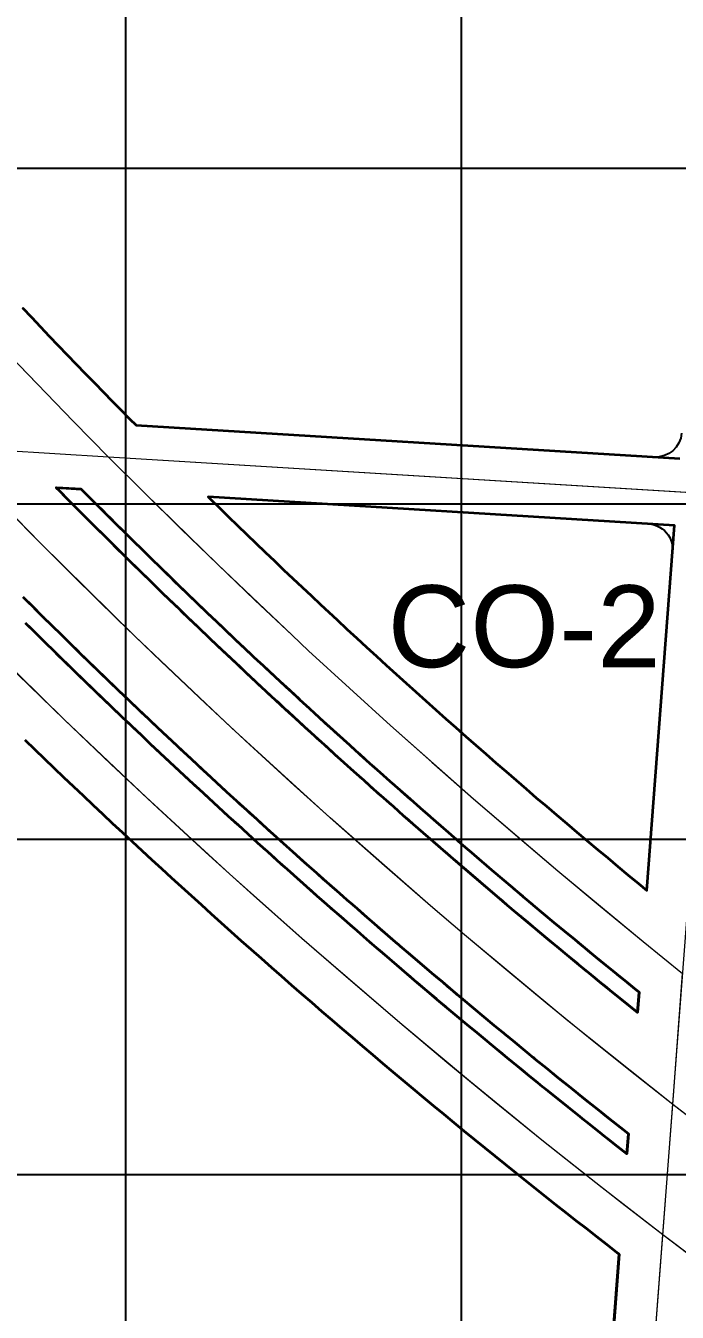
# Model space of a CAD drawing. Header units: millimetres. Extents: x 464536 to 476893, y 870501 to 881610.
# Drawn here: x 467170.1 to 467364.4, y 873258.9 to 873642.5 of the extents above; entities that cross this region are included whole.
import ezdxf
from ezdxf.enums import TextEntityAlignment as Align

# ---------------------------------------------------------------- set-up
doc = ezdxf.new("R2010")
doc.units = ezdxf.units.MM
for name, color, linetype, lineweight in [('Center_1', 7, 'Continuous', 5), ('Land Use Code', 7, 'Continuous', 35), ('Manufacturing and storage', 212, 'Continuous', 35), ('Proposed Road Net work', 7, 'Continuous', 35), ('Recreational _ Environmental', 84, 'Continuous', 35)]:
    doc.layers.add(name, color=color, linetype=linetype, lineweight=lineweight)
doc.layers.add('Commerce_ Business _ Trade', color=10, linetype='Continuous')
doc.layers.add('Grid1', color=7, linetype='Continuous')
doc.styles.add('Arial', font='arial.ttf')

msp = doc.modelspace()

# ---------------------------------------------------------------- linework, layer by layer
at = {"layer": 'Center_1'}
for points in [[(467202.2, 871205.22), (467415.66, 874013.8), (467534.59, 875578.54)], [(467059.99, 873664.25), (467084.92, 873634.08), (467110.43, 873604.41), (467136.51, 873575.23), (467137.22, 873574.45), (467141.44, 873569.84), (467141.46, 873569.83), (467149.44, 873561.19), (467152.09, 873558.33), (467168.13, 873541.34), (467184.36, 873524.54), (467194.85, 873513.87), (467205.51, 873503.2), (467227.36, 873481.83), (467249.52, 873460.79), (467254.47, 873456.18), (467278.85, 873433.9), (467303.6, 873412.02), (467328.71, 873390.55), (467354.16, 873369.5), (467365.97, 873359.96)], [(467392.71, 873298.02), (467363, 873320.86), (467331.73, 873345.85), (467300.96, 873371.45), (467290.77, 873380.15), (467260.88, 873406.36), (467231.51, 873433.14), (467202.67, 873460.49), (467174.36, 873488.39), (467146.6, 873516.83), (467120.05, 873545.09), (467094.05, 873573.85), (467068.59, 873603.09), (467064.22, 873608.23), (467043.6, 873632.93), (467023.37, 873657.95)], [(467389.79, 873259.64), (467360.04, 873282.03), (467341.96, 873296.05), (467324.03, 873310.28), (467302.73, 873327.6), (467281.67, 873345.19), (467256.1, 873367.21), (467230.88, 873389.63), (467206.03, 873412.46), (467181.56, 873435.69), (467154.11, 873462.67), (467127.17, 873490.14), (467099.23, 873519.73), (467077.21, 873543.9), (467055.58, 873568.41), (467030.41, 873597.92), (467005.8, 873627.89), (466982.33, 873657.58)], [(468295.79, 873446.39), (468280.28, 873447.34), (467194.85, 873513.87), (467146.67, 873516.83), (466598.37, 873550.44), (466593.32, 873550.75), (465274.74, 873631.57)]]:
    msp.add_lwpolyline(points, dxfattribs=at)
for points in [[(466985.92, 873761.57, 0), (466993.56, 873750.95, 0), (467001.21, 873740.45, 0), (467008.93, 873730, 0), (467017.75, 873718.23, 0), (467026.66, 873706.53, 0), (467035.65, 873694.89, 0), (467047.75, 873679.51, 0), (467059.99, 873664.25, 0), (467072.38, 873649.11, 0), (467084.92, 873634.08, 0), (467097.6, 873619.18, 0), (467110.43, 873604.41, 0), (467123.4, 873589.76, 0), (467136.51, 873575.23, 0), (467137.22, 873574.45, 0), (467141.44, 873569.84, 0), (467141.46, 873569.83, 0), (467149.44, 873561.19, 0), (467152.09, 873558.33, 0), (467162.76, 873546.99, 0), (467173.52, 873535.72, 0), (467184.36, 873524.54, 0), (467194.85, 873513.87, 0)], [(467360.04, 873282.03, 0), (467347.97, 873291.36, 0), (467335.96, 873300.77, 0), (467324.03, 873310.28, 0), (467309.81, 873321.79, 0), (467295.69, 873333.43, 0), (467281.67, 873345.19, 0), (467267.01, 873357.72, 0), (467252.47, 873370.38, 0), (467238.05, 873383.18, 0), (467223.74, 873396.11, 0), (467209.56, 873409.18, 0), (467195.5, 873422.37, 0), (467181.56, 873435.69, 0), (467167.77, 873449.12, 0), (467154.11, 873462.67, 0), (467140.58, 873476.34, 0), (467127.17, 873490.14, 0), (467113.13, 873504.87, 0), (467099.23, 873519.73, 0)], [(467363, 873320.86, 0), (467350.43, 873330.78, 0), (467337.94, 873340.8, 0), (467325.54, 873350.92, 0), (467313.21, 873361.14, 0), (467300.96, 873371.45, 0), (467290.77, 873380.15, 0), (467277.12, 873391.99, 0), (467263.58, 873403.95, 0), (467250.14, 873416.03, 0), (467236.82, 873428.23, 0), (467223.6, 873440.54, 0), (467210.48, 873452.97, 0), (467197.48, 873465.52, 0), (467184.59, 873478.18, 0), (467171.81, 873490.95, 0), (467159.15, 873503.84, 0), (467146.6, 873516.83, 0)], [(467194.85, 873513.87, 0), (467146.67, 873516.83, 0), (467146.6, 873516.83, 0)], [(467376.82, 873502.72, 0), (467194.85, 873513.87, 0)], [(467194.85, 873513.87, 0), (467205.51, 873503.2, 0), (467216.4, 873492.47, 0), (467227.36, 873481.83, 0), (467238.4, 873471.27, 0), (467249.52, 873460.79, 0), (467254.47, 873456.18, 0), (467266.61, 873444.99, 0), (467278.85, 873433.9, 0), (467291.18, 873422.91, 0), (467303.6, 873412.02, 0), (467316.11, 873401.24, 0), (467328.71, 873390.55, 0), (467341.39, 873379.97, 0), (467354.16, 873369.5, 0), (467365.97, 873359.96, 0)], [(467363, 873320.86, 0), (467365.97, 873359.96, 0)], [(467360.04, 873282.03, 0), (467363, 873320.86, 0)], [(467769.52, 873072.69, 0), (467752.83, 873080.47, 0), (467736.21, 873088.4, 0), (467719.66, 873096.48, 0), (467710.79, 873100.88, 0), (467687.82, 873112.54, 0), (467664.99, 873124.49, 0), (467642.32, 873136.72, 0), (467619.8, 873149.24, 0), (467597.44, 873162.04, 0), (467575.25, 873175.12, 0), (467553.22, 873188.48, 0), (467531.36, 873202.11, 0), (467509.67, 873216.02, 0), (467488.16, 873230.2, 0), (467466.83, 873244.65, 0), (467445.68, 873259.37, 0), (467424.72, 873274.35, 0), (467403.95, 873289.59, 0), (467383.38, 873305.1, 0), (467363, 873320.86, 0)], [(467325.66, 872829.59, 0), (467360.04, 873282.03, 0)], [(467765.8, 873038.66, 0), (467751.89, 873045.04, 0), (467738.03, 873051.52, 0), (467714.98, 873062.57, 0), (467692.06, 873073.91, 0), (467669.28, 873085.53, 0), (467646.65, 873097.43, 0), (467624.17, 873109.61, 0), (467603.11, 873121.34, 0), (467582.2, 873133.31, 0), (467561.42, 873145.52, 0), (467540.78, 873157.98, 0), (467520.3, 873170.67, 0), (467499.95, 873183.6, 0), (467494.21, 873187.31, 0), (467479.54, 873196.91, 0), (467464.95, 873206.63, 0), (467450.45, 873216.48, 0), (467432.09, 873229.2, 0), (467413.87, 873242.11, 0), (467395.78, 873255.22, 0), (467377.84, 873268.53, 0), (467360.04, 873282.03, 0)]]:
    msp.add_polyline3d(points, dxfattribs=at)
at = {"layer": 'Commerce_ Business _ Trade'}
msp.add_lwpolyline([(467365.67, 873521.02, -0.409932), (467357.52, 873513.92), (467221.82, 873522.24), (467203.02, 873523.39), (467201.11, 873525.32), (467198.5, 873527.96), (467195.9, 873530.61), (467193.3, 873533.27), (467190.6, 873536.04), (467187.9, 873538.82), (467185.21, 873541.6), (467182.52, 873544.38), (467179.84, 873547.18), (467177.17, 873549.97), (467174.5, 873552.77), (467171.84, 873555.58), (467169.18, 873558.39)], format="xyb", dxfattribs=at)
for points in [[(467360.7, 873455.59, 0), (467355.31, 873384.7, 0), (467352.81, 873386.76, 0), (467349.74, 873389.29, 0), (467346.67, 873391.83, 0), (467343.62, 873394.37, 0), (467340.56, 873396.92, 0), (467337.51, 873399.48, 0), (467334.47, 873402.04, 0), (467331.43, 873404.61, 0), (467328.4, 873407.19, 0), (467325.37, 873409.77, 0), (467322.34, 873412.35, 0), (467319.33, 873414.95, 0), (467316.31, 873417.55, 0), (467313.31, 873420.15, 0), (467310.3, 873422.76, 0), (467307.31, 873425.38, 0), (467304.31, 873428, 0), (467301.33, 873430.63, 0), (467298.34, 873433.26, 0), (467295.37, 873435.9, 0), (467292.4, 873438.55, 0), (467289.43, 873441.2, 0), (467286.47, 873443.86, 0), (467283.51, 873446.53, 0), (467280.56, 873449.2, 0), (467277.62, 873451.87, 0), (467274.68, 873454.55, 0), (467271.74, 873457.24, 0), (467268.82, 873459.93, 0), (467265.89, 873462.63, 0), (467262.98, 873465.33, 0), (467258.05, 873469.92, 0), (467255.29, 873472.51, 0), (467252.52, 873475.11, 0), (467249.76, 873477.72, 0), (467247.01, 873480.33, 0), (467244.25, 873482.95, 0), (467241.51, 873485.57, 0), (467238.77, 873488.2, 0), (467236.03, 873490.83, 0), (467233.3, 873493.46, 0), (467230.57, 873496.11, 0), (467227.85, 873498.75, 0), (467225.14, 873501.41, 0), (467224.49, 873502.04, 0), (467307.21, 873496.97, 0), (467355.78, 873493.99, 0), (467356.65, 873493.89, 0), (467357.5, 873493.69, 0), (467358.32, 873493.39, 0), (467359.1, 873493.01, 0), (467359.83, 873492.54, 0), (467360.51, 873491.99, 0), (467361.12, 873491.36, 0), (467361.65, 873490.68, 0), (467362.11, 873489.93, 0), (467362.47, 873489.14, 0), (467362.75, 873488.31, 0), (467362.93, 873487.46, 0), (467363.01, 873486.59, 0), (467362.99, 873485.72, 0)], [(467241.42, 873451.25, 0), (467245.86, 873447.12, 0), (467242.98, 873449.79, 0)]]:
    msp.add_polyline3d(points, close=True, dxfattribs=at)
at = {"layer": 'Grid1'}
for p, q in [((467200, 870600), (467200, 881600)), ((467300, 870600), (467300, 881600)), ((464700, 873600), (472600, 873600)), ((464700, 873500), (472600, 873500)), ((464700, 873400), (472600, 873400)), ((464700, 873300), (472600, 873300))]:
    msp.add_line(p, q, dxfattribs=at)
at = {"layer": 'Manufacturing and storage'}
msp.add_lwpolyline([(467169.95, 873429.53), (467172.88, 873426.7), (467175.76, 873423.93), (467178.64, 873421.16), (467181.53, 873418.4), (467184.42, 873415.65), (467187.32, 873412.9), (467190.22, 873410.16), (467193.13, 873407.42), (467196.04, 873404.69), (467198.96, 873401.96), (467201.89, 873399.24), (467204.82, 873396.53), (467207.75, 873393.82), (467210.69, 873391.12), (467213.63, 873388.42), (467216.58, 873385.73), (467219.54, 873383.04), (467222.5, 873380.36), (467225.46, 873377.68), (467228.44, 873375.01), (467231.41, 873372.35), (467234.39, 873369.69), (467237.38, 873367.04), (467240.37, 873364.39), (467243.36, 873361.75), (467246.36, 873359.11), (467249.37, 873356.48), (467252.38, 873353.86), (467255.4, 873351.24), (467258.42, 873348.63), (467261.44, 873346.02), (467264.47, 873343.42), (467267.51, 873340.83), (467270.55, 873338.24), (467273.6, 873335.65), (467276.61, 873333.11), (467279.63, 873330.56), (467282.65, 873328.03), (467285.67, 873325.5), (467288.71, 873322.98), (467291.74, 873320.46), (467294.78, 873317.95), (467297.83, 873315.45), (467300.88, 873312.94), (467303.94, 873310.45), (467307, 873307.96), (467310.06, 873305.48), (467313.13, 873303), (467316.2, 873300.53), (467319.2, 873298.13), (467322.2, 873295.74), (467325.2, 873293.35), (467328.21, 873290.97), (467331.23, 873288.59), (467334.24, 873286.22), (467337.26, 873283.85), (467340.29, 873281.49), (467343.32, 873279.14), (467346.36, 873276.79), (467347.07, 873276.24), (467345.26, 873252.42)], dxfattribs=at)
at = {"layer": 'Proposed Road Net work'}
for points in [[(467169.18, 873558.39, 0), (467171.84, 873555.58, 0), (467174.5, 873552.77, 0), (467177.17, 873549.97, 0), (467179.84, 873547.18, 0), (467182.52, 873544.38, 0), (467185.21, 873541.6, 0), (467187.9, 873538.82, 0), (467190.6, 873536.04, 0), (467193.3, 873533.27, 0), (467195.9, 873530.61, 0), (467198.5, 873527.96, 0), (467201.11, 873525.32, 0), (467203.02, 873523.39, 0), (467365.1, 873513.46, 0)], [(467169.18, 873558.39, 0), (467171.84, 873555.58, 0), (467174.5, 873552.77, 0), (467177.17, 873549.97, 0), (467179.84, 873547.18, 0), (467182.52, 873544.38, 0), (467185.21, 873541.6, 0), (467187.9, 873538.82, 0), (467190.6, 873536.04, 0), (467193.3, 873533.27, 0), (467195.9, 873530.61, 0), (467198.5, 873527.96, 0), (467201.11, 873525.32, 0), (467203.02, 873523.39, 0), (467365.1, 873513.46, 0)], [(467170.09, 873464.39, 0), (467172.95, 873461.56, 0), (467175.82, 873458.74, 0), (467178.69, 873455.92, 0), (467181.57, 873453.1, 0), (467184.45, 873450.29, 0), (467187.34, 873447.49, 0), (467190.24, 873444.69, 0), (467193.08, 873441.95, 0), (467195.93, 873439.22, 0), (467198.78, 873436.49, 0), (467201.64, 873433.77, 0), (467204.5, 873431.06, 0), (467207.37, 873428.35, 0), (467210.24, 873425.64, 0), (467213.12, 873422.94, 0), (467216.01, 873420.25, 0), (467218.9, 873417.56, 0), (467221.79, 873414.88, 0), (467224.69, 873412.2, 0), (467227.6, 873409.53, 0), (467230.5, 873406.87, 0), (467233.42, 873404.21, 0), (467236.34, 873401.55, 0), (467239.26, 873398.9, 0), (467242.19, 873396.26, 0), (467245.13, 873393.62, 0), (467248.07, 873390.99, 0), (467251.01, 873388.36, 0), (467253.96, 873385.74, 0), (467256.92, 873383.13, 0), (467259.88, 873380.52, 0), (467262.84, 873377.91, 0), (467265.81, 873375.31, 0), (467268.79, 873372.72, 0), (467271.77, 873370.14, 0), (467274.75, 873367.55, 0), (467277.74, 873364.98, 0), (467280.74, 873362.41, 0), (467283.74, 873359.84, 0), (467286.74, 873357.29, 0), (467289.75, 873354.73, 0), (467292.73, 873352.22, 0), (467295.71, 873349.71, 0), (467298.69, 873347.2, 0), (467301.68, 873344.7, 0), (467304.68, 873342.21, 0), (467307.68, 873339.72, 0), (467310.69, 873337.24, 0), (467313.7, 873334.77, 0), (467316.71, 873332.3, 0), (467319.73, 873329.83, 0), (467322.75, 873327.37, 0), (467325.78, 873324.92, 0), (467328.81, 873322.47, 0), (467331.85, 873320.03, 0), (467334.81, 873317.66, 0), (467337.77, 873315.29, 0), (467340.74, 873312.93, 0), (467343.72, 873310.58, 0), (467346.69, 873308.23, 0), (467349.34, 873306.15, 0), (467349.8, 873312.15, 0), (467347.41, 873314.04, 0), (467344.25, 873316.54, 0), (467341.09, 873319.05, 0), (467337.94, 873321.56, 0), (467334.79, 873324.08, 0), (467331.65, 873326.61, 0), (467328.51, 873329.14, 0), (467325.38, 873331.68, 0), (467322.25, 873334.23, 0), (467319.13, 873336.78, 0), (467316.01, 873339.33, 0), (467312.9, 873341.9, 0), (467309.79, 873344.47, 0), (467306.69, 873347.04, 0), (467303.59, 873349.63, 0), (467300.5, 873352.21, 0), (467297.41, 873354.81, 0), (467294.33, 873357.41, 0), (467291.24, 873360.02, 0), (467281, 873368.77, 0), (467277.96, 873371.39, 0), (467274.93, 873374.01, 0), (467271.9, 873376.64, 0), (467268.89, 873379.27, 0), (467265.87, 873381.91, 0), (467262.87, 873384.55, 0), (467259.86, 873387.2, 0), (467256.87, 873389.85, 0), (467253.87, 873392.51, 0), (467250.89, 873395.18, 0), (467247.9, 873397.85, 0), (467244.93, 873400.53, 0), (467241.96, 873403.21, 0), (467238.99, 873405.9, 0), (467236.03, 873408.6, 0), (467233.07, 873411.3, 0), (467230.12, 873414, 0), (467227.18, 873416.71, 0), (467224.24, 873419.43, 0), (467221.3, 873422.16, 0), (467218.37, 873424.88, 0), (467215.45, 873427.62, 0), (467212.53, 873430.36, 0), (467209.61, 873433.11, 0), (467206.71, 873435.86, 0), (467203.8, 873438.62, 0), (467200.9, 873441.38, 0), (467198.01, 873444.15, 0), (467195.13, 873446.92, 0), (467192.24, 873449.7, 0), (467189.37, 873452.49, 0), (467186.5, 873455.28, 0), (467183.63, 873458.07, 0), (467180.77, 873460.88, 0), (467177.92, 873463.68, 0), (467175.07, 873466.5, 0), (467172.23, 873469.32, 0), (467169.39, 873472.14, 0)], [(467170.09, 873464.39, 0), (467172.95, 873461.56, 0), (467175.82, 873458.74, 0), (467178.69, 873455.92, 0), (467181.57, 873453.1, 0), (467184.45, 873450.29, 0), (467187.34, 873447.49, 0), (467190.24, 873444.69, 0), (467193.08, 873441.95, 0), (467195.93, 873439.22, 0), (467198.78, 873436.49, 0), (467201.64, 873433.77, 0), (467204.5, 873431.06, 0), (467207.37, 873428.35, 0), (467210.24, 873425.64, 0), (467213.12, 873422.94, 0), (467216.01, 873420.25, 0), (467218.9, 873417.56, 0), (467221.79, 873414.88, 0), (467224.69, 873412.2, 0), (467227.6, 873409.53, 0), (467230.5, 873406.87, 0), (467233.42, 873404.21, 0), (467236.34, 873401.55, 0), (467239.26, 873398.9, 0), (467242.19, 873396.26, 0), (467245.13, 873393.62, 0), (467248.07, 873390.99, 0), (467251.01, 873388.36, 0), (467253.96, 873385.74, 0), (467256.92, 873383.13, 0), (467259.88, 873380.52, 0), (467262.84, 873377.91, 0), (467265.81, 873375.31, 0), (467268.79, 873372.72, 0), (467271.77, 873370.14, 0), (467274.75, 873367.55, 0), (467277.74, 873364.98, 0), (467280.74, 873362.41, 0), (467283.74, 873359.84, 0), (467286.74, 873357.29, 0), (467289.75, 873354.73, 0), (467292.73, 873352.22, 0), (467295.71, 873349.71, 0), (467298.69, 873347.2, 0), (467301.68, 873344.7, 0), (467304.68, 873342.21, 0), (467307.68, 873339.72, 0), (467310.69, 873337.24, 0), (467313.7, 873334.77, 0), (467316.71, 873332.3, 0), (467319.73, 873329.83, 0), (467322.75, 873327.37, 0), (467325.78, 873324.92, 0), (467328.81, 873322.47, 0), (467331.85, 873320.03, 0), (467334.81, 873317.66, 0), (467337.77, 873315.29, 0), (467340.74, 873312.93, 0), (467343.72, 873310.58, 0), (467346.69, 873308.23, 0), (467349.34, 873306.15, 0), (467349.8, 873312.15, 0), (467347.41, 873314.04, 0), (467344.25, 873316.54, 0), (467341.09, 873319.05, 0), (467337.94, 873321.56, 0), (467334.79, 873324.08, 0), (467331.65, 873326.61, 0), (467328.51, 873329.14, 0), (467325.38, 873331.68, 0), (467322.25, 873334.23, 0), (467319.13, 873336.78, 0), (467316.01, 873339.33, 0), (467312.9, 873341.9, 0), (467309.79, 873344.47, 0), (467306.69, 873347.04, 0), (467303.59, 873349.63, 0), (467300.5, 873352.21, 0), (467297.41, 873354.81, 0), (467294.33, 873357.41, 0), (467291.24, 873360.02, 0), (467281, 873368.77, 0), (467277.96, 873371.39, 0), (467274.93, 873374.01, 0), (467271.9, 873376.64, 0), (467268.89, 873379.27, 0), (467265.87, 873381.91, 0), (467262.87, 873384.55, 0), (467259.86, 873387.2, 0), (467256.87, 873389.85, 0), (467253.87, 873392.51, 0), (467250.89, 873395.18, 0), (467247.9, 873397.85, 0), (467244.93, 873400.53, 0), (467241.96, 873403.21, 0), (467238.99, 873405.9, 0), (467236.03, 873408.6, 0), (467233.07, 873411.3, 0), (467230.12, 873414, 0), (467227.18, 873416.71, 0), (467224.24, 873419.43, 0), (467221.3, 873422.16, 0), (467218.37, 873424.88, 0), (467215.45, 873427.62, 0), (467212.53, 873430.36, 0), (467209.61, 873433.11, 0), (467206.71, 873435.86, 0), (467203.8, 873438.62, 0), (467200.9, 873441.38, 0), (467198.01, 873444.15, 0), (467195.13, 873446.92, 0), (467192.24, 873449.7, 0), (467189.37, 873452.49, 0), (467186.5, 873455.28, 0), (467183.63, 873458.07, 0), (467180.77, 873460.88, 0), (467177.92, 873463.68, 0), (467175.07, 873466.5, 0), (467172.23, 873469.32, 0), (467169.39, 873472.14, 0)], [(467313.75, 872837.83, 0), (467347.07, 873276.24, 0), (467346.36, 873276.79, 0), (467343.32, 873279.14, 0), (467340.29, 873281.49, 0), (467337.26, 873283.85, 0), (467334.24, 873286.22, 0), (467331.23, 873288.59, 0), (467328.21, 873290.97, 0), (467325.2, 873293.35, 0), (467322.2, 873295.74, 0), (467319.2, 873298.13, 0), (467316.2, 873300.53, 0), (467313.13, 873303, 0), (467310.06, 873305.48, 0), (467307, 873307.96, 0), (467303.94, 873310.45, 0), (467300.88, 873312.94, 0), (467297.83, 873315.45, 0), (467294.78, 873317.95, 0), (467291.74, 873320.46, 0), (467288.71, 873322.98, 0), (467285.67, 873325.5, 0), (467282.65, 873328.03, 0), (467279.63, 873330.56, 0), (467276.61, 873333.11, 0), (467273.6, 873335.65, 0), (467270.55, 873338.24, 0), (467267.51, 873340.83, 0), (467264.47, 873343.42, 0), (467261.44, 873346.02, 0), (467258.42, 873348.63, 0), (467255.4, 873351.24, 0), (467252.38, 873353.86, 0), (467249.37, 873356.48, 0), (467246.36, 873359.11, 0), (467243.36, 873361.75, 0), (467240.37, 873364.39, 0), (467237.38, 873367.04, 0), (467234.39, 873369.69, 0), (467231.41, 873372.35, 0), (467228.44, 873375.01, 0), (467225.46, 873377.68, 0), (467222.5, 873380.36, 0), (467219.54, 873383.04, 0), (467216.58, 873385.73, 0), (467213.63, 873388.42, 0), (467210.69, 873391.12, 0), (467207.75, 873393.82, 0), (467204.82, 873396.53, 0), (467201.89, 873399.24, 0), (467198.96, 873401.96, 0), (467196.04, 873404.69, 0), (467193.13, 873407.42, 0), (467190.22, 873410.16, 0), (467187.32, 873412.9, 0), (467184.42, 873415.65, 0), (467181.53, 873418.4, 0), (467178.64, 873421.16, 0), (467175.76, 873423.93, 0), (467172.88, 873426.7, 0), (467169.95, 873429.53, 0)], [(467313.75, 872837.83, 0), (467347.07, 873276.24, 0), (467346.36, 873276.79, 0), (467343.32, 873279.14, 0), (467340.29, 873281.49, 0), (467337.26, 873283.85, 0), (467334.24, 873286.22, 0), (467331.23, 873288.59, 0), (467328.21, 873290.97, 0), (467325.2, 873293.35, 0), (467322.2, 873295.74, 0), (467319.2, 873298.13, 0), (467316.2, 873300.53, 0), (467313.13, 873303, 0), (467310.06, 873305.48, 0), (467307, 873307.96, 0), (467303.94, 873310.45, 0), (467300.88, 873312.94, 0), (467297.83, 873315.45, 0), (467294.78, 873317.95, 0), (467291.74, 873320.46, 0), (467288.71, 873322.98, 0), (467285.67, 873325.5, 0), (467282.65, 873328.03, 0), (467279.63, 873330.56, 0), (467276.61, 873333.11, 0), (467273.6, 873335.65, 0), (467270.55, 873338.24, 0), (467267.51, 873340.83, 0), (467264.47, 873343.42, 0), (467261.44, 873346.02, 0), (467258.42, 873348.63, 0), (467255.4, 873351.24, 0), (467252.38, 873353.86, 0), (467249.37, 873356.48, 0), (467246.36, 873359.11, 0), (467243.36, 873361.75, 0), (467240.37, 873364.39, 0), (467237.38, 873367.04, 0), (467234.39, 873369.69, 0), (467231.41, 873372.35, 0), (467228.44, 873375.01, 0), (467225.46, 873377.68, 0), (467222.5, 873380.36, 0), (467219.54, 873383.04, 0), (467216.58, 873385.73, 0), (467213.63, 873388.42, 0), (467210.69, 873391.12, 0), (467207.75, 873393.82, 0), (467204.82, 873396.53, 0), (467201.89, 873399.24, 0), (467198.96, 873401.96, 0), (467196.04, 873404.69, 0), (467193.13, 873407.42, 0), (467190.22, 873410.16, 0), (467187.32, 873412.9, 0), (467184.42, 873415.65, 0), (467181.53, 873418.4, 0), (467178.64, 873421.16, 0), (467175.76, 873423.93, 0), (467172.88, 873426.7, 0), (467169.95, 873429.53, 0)]]:
    msp.add_polyline3d(points, dxfattribs=at)
for points in [[(467350.47, 873349.97, 0), (467352.55, 873348.3, 0), (467353.01, 873354.35, 0), (467352.2, 873355, 0), (467349.23, 873357.4, 0), (467346.27, 873359.8, 0), (467343.15, 873362.35, 0), (467340.03, 873364.9, 0), (467336.92, 873367.46, 0), (467333.81, 873370.02, 0), (467330.71, 873372.59, 0), (467327.61, 873375.17, 0), (467324.52, 873377.75, 0), (467321.43, 873380.34, 0), (467318.35, 873382.93, 0), (467315.27, 873385.54, 0), (467312.2, 873388.14, 0), (467309.13, 873390.76, 0), (467306.07, 873393.37, 0), (467303.02, 873396, 0), (467299.97, 873398.63, 0), (467296.92, 873401.27, 0), (467293.88, 873403.91, 0), (467290.85, 873406.56, 0), (467287.82, 873409.22, 0), (467284.79, 873411.88, 0), (467281.77, 873414.55, 0), (467278.76, 873417.22, 0), (467275.75, 873419.9, 0), (467272.75, 873422.58, 0), (467269.75, 873425.27, 0), (467266.76, 873427.97, 0), (467263.77, 873430.68, 0), (467260.79, 873433.38, 0), (467257.81, 873436.1, 0), (467254.84, 873438.82, 0), (467251.88, 873441.55, 0), (467248.92, 873444.28, 0), (467245.96, 873447.02, 0), (467240.99, 873451.65, 0), (467238.18, 873454.28, 0), (467235.38, 873456.92, 0), (467232.58, 873459.56, 0), (467229.79, 873462.2, 0), (467227.01, 873464.85, 0), (467224.23, 873467.5, 0), (467221.45, 873470.16, 0), (467218.68, 873472.83, 0), (467215.92, 873475.5, 0), (467213.16, 873478.17, 0), (467210.4, 873480.85, 0), (467207.65, 873483.54, 0), (467204.91, 873486.23, 0), (467202.17, 873488.93, 0), (467199.43, 873491.63, 0), (467196.7, 873494.33, 0), (467194.01, 873497.01, 0), (467191.33, 873499.69, 0), (467188.65, 873502.38, 0), (467186.69, 873504.36, 0), (467179.45, 873504.72, 0), (467182.21, 873501.77, 0), (467184.99, 873498.97, 0), (467187.78, 873496.17, 0), (467190.57, 873493.39, 0), (467193.37, 873490.6, 0), (467196.17, 873487.82, 0), (467198.98, 873485.05, 0), (467201.79, 873482.28, 0), (467204.61, 873479.52, 0), (467207.43, 873476.77, 0), (467210.26, 873474.02, 0), (467213.09, 873471.27, 0), (467215.93, 873468.53, 0), (467218.78, 873465.8, 0), (467221.63, 873463.07, 0), (467224.48, 873460.35, 0), (467227.35, 873457.63, 0), (467230.21, 873454.92, 0), (467233.08, 873452.21, 0), (467235.96, 873449.51, 0), (467238.84, 873446.82, 0), (467241.73, 873444.13, 0), (467244.62, 873441.44, 0), (467247.52, 873438.76, 0), (467250.42, 873436.09, 0), (467253.33, 873433.42, 0), (467256.24, 873430.76, 0), (467259.16, 873428.11, 0), (467262.08, 873425.46, 0), (467265.01, 873422.81, 0), (467267.94, 873420.17, 0), (467270.88, 873417.54, 0), (467273.83, 873414.91, 0), (467276.78, 873412.29, 0), (467279.73, 873409.68, 0), (467282.69, 873407.07, 0), (467285.65, 873404.46, 0), (467288.62, 873401.86, 0), (467291.6, 873399.27, 0), (467294.58, 873396.68, 0), (467297.56, 873394.1, 0), (467300.54, 873391.54, 0), (467310.68, 873382.88, 0), (467313.7, 873380.32, 0), (467316.73, 873377.76, 0), (467319.78, 873375.2, 0), (467322.82, 873372.65, 0), (467325.87, 873370.11, 0), (467328.93, 873367.57, 0), (467331.99, 873365.04, 0), (467335.06, 873362.51, 0), (467338.13, 873359.99, 0), (467341.21, 873357.48, 0), (467344.29, 873354.97, 0), (467347.38, 873352.46, 0)], [(467350.47, 873349.97, 0), (467352.55, 873348.3, 0), (467353.01, 873354.35, 0), (467352.2, 873355, 0), (467349.23, 873357.4, 0), (467346.27, 873359.8, 0), (467343.15, 873362.35, 0), (467340.03, 873364.9, 0), (467336.92, 873367.46, 0), (467333.81, 873370.02, 0), (467330.71, 873372.59, 0), (467327.61, 873375.17, 0), (467324.52, 873377.75, 0), (467321.43, 873380.34, 0), (467318.35, 873382.93, 0), (467315.27, 873385.54, 0), (467312.2, 873388.14, 0), (467309.13, 873390.76, 0), (467306.07, 873393.37, 0), (467303.02, 873396, 0), (467299.97, 873398.63, 0), (467296.92, 873401.27, 0), (467293.88, 873403.91, 0), (467290.85, 873406.56, 0), (467287.82, 873409.22, 0), (467284.79, 873411.88, 0), (467281.77, 873414.55, 0), (467278.76, 873417.22, 0), (467275.75, 873419.9, 0), (467272.75, 873422.58, 0), (467269.75, 873425.27, 0), (467266.76, 873427.97, 0), (467263.77, 873430.68, 0), (467260.79, 873433.38, 0), (467257.81, 873436.1, 0), (467254.84, 873438.82, 0), (467251.88, 873441.55, 0), (467248.92, 873444.28, 0), (467245.96, 873447.02, 0), (467240.99, 873451.65, 0), (467238.18, 873454.28, 0), (467235.38, 873456.92, 0), (467232.58, 873459.56, 0), (467229.79, 873462.2, 0), (467227.01, 873464.85, 0), (467224.23, 873467.5, 0), (467221.45, 873470.16, 0), (467218.68, 873472.83, 0), (467215.92, 873475.5, 0), (467213.16, 873478.17, 0), (467210.4, 873480.85, 0), (467207.65, 873483.54, 0), (467204.91, 873486.23, 0), (467202.17, 873488.93, 0), (467199.43, 873491.63, 0), (467196.7, 873494.33, 0), (467194.01, 873497.01, 0), (467191.33, 873499.69, 0), (467188.65, 873502.38, 0), (467186.69, 873504.36, 0), (467179.45, 873504.72, 0), (467182.21, 873501.77, 0), (467184.99, 873498.97, 0), (467187.78, 873496.17, 0), (467190.57, 873493.39, 0), (467193.37, 873490.6, 0), (467196.17, 873487.82, 0), (467198.98, 873485.05, 0), (467201.79, 873482.28, 0), (467204.61, 873479.52, 0), (467207.43, 873476.77, 0), (467210.26, 873474.02, 0), (467213.09, 873471.27, 0), (467215.93, 873468.53, 0), (467218.78, 873465.8, 0), (467221.63, 873463.07, 0), (467224.48, 873460.35, 0), (467227.35, 873457.63, 0), (467230.21, 873454.92, 0), (467233.08, 873452.21, 0), (467235.96, 873449.51, 0), (467238.84, 873446.82, 0), (467241.73, 873444.13, 0), (467244.62, 873441.44, 0), (467247.52, 873438.76, 0), (467250.42, 873436.09, 0), (467253.33, 873433.42, 0), (467256.24, 873430.76, 0), (467259.16, 873428.11, 0), (467262.08, 873425.46, 0), (467265.01, 873422.81, 0), (467267.94, 873420.17, 0), (467270.88, 873417.54, 0), (467273.83, 873414.91, 0), (467276.78, 873412.29, 0), (467279.73, 873409.68, 0), (467282.69, 873407.07, 0), (467285.65, 873404.46, 0), (467288.62, 873401.86, 0), (467291.6, 873399.27, 0), (467294.58, 873396.68, 0), (467297.56, 873394.1, 0), (467300.54, 873391.54, 0), (467310.68, 873382.88, 0), (467313.7, 873380.32, 0), (467316.73, 873377.76, 0), (467319.78, 873375.2, 0), (467322.82, 873372.65, 0), (467325.87, 873370.11, 0), (467328.93, 873367.57, 0), (467331.99, 873365.04, 0), (467335.06, 873362.51, 0), (467338.13, 873359.99, 0), (467341.21, 873357.48, 0), (467344.29, 873354.97, 0), (467347.38, 873352.46, 0)], [(467352.81, 873386.76, 0), (467355.31, 873384.7, 0), (467363.58, 873493.51, 0), (467224.49, 873502.04, 0), (467225.14, 873501.41, 0), (467227.85, 873498.75, 0), (467230.57, 873496.11, 0), (467233.3, 873493.46, 0), (467236.03, 873490.83, 0), (467238.77, 873488.2, 0), (467241.51, 873485.57, 0), (467244.25, 873482.95, 0), (467247.01, 873480.33, 0), (467249.76, 873477.72, 0), (467252.52, 873475.11, 0), (467255.29, 873472.51, 0), (467258.05, 873469.92, 0), (467262.98, 873465.33, 0), (467265.89, 873462.63, 0), (467268.82, 873459.93, 0), (467271.74, 873457.24, 0), (467274.68, 873454.55, 0), (467277.62, 873451.87, 0), (467280.56, 873449.2, 0), (467283.51, 873446.53, 0), (467286.47, 873443.86, 0), (467289.43, 873441.2, 0), (467292.4, 873438.55, 0), (467295.37, 873435.9, 0), (467298.34, 873433.26, 0), (467301.33, 873430.63, 0), (467304.31, 873428, 0), (467307.31, 873425.38, 0), (467310.3, 873422.76, 0), (467313.31, 873420.15, 0), (467316.31, 873417.55, 0), (467319.33, 873414.95, 0), (467322.34, 873412.35, 0), (467325.37, 873409.77, 0), (467328.4, 873407.19, 0), (467331.43, 873404.61, 0), (467334.47, 873402.04, 0), (467337.51, 873399.48, 0), (467340.56, 873396.92, 0), (467343.62, 873394.37, 0), (467346.67, 873391.83, 0), (467349.74, 873389.29, 0)], [(467352.81, 873386.76, 0), (467355.31, 873384.7, 0), (467363.58, 873493.51, 0), (467224.49, 873502.04, 0), (467225.14, 873501.41, 0), (467227.85, 873498.75, 0), (467230.57, 873496.11, 0), (467233.3, 873493.46, 0), (467236.03, 873490.83, 0), (467238.77, 873488.2, 0), (467241.51, 873485.57, 0), (467244.25, 873482.95, 0), (467247.01, 873480.33, 0), (467249.76, 873477.72, 0), (467252.52, 873475.11, 0), (467255.29, 873472.51, 0), (467258.05, 873469.92, 0), (467262.98, 873465.33, 0), (467265.89, 873462.63, 0), (467268.82, 873459.93, 0), (467271.74, 873457.24, 0), (467274.68, 873454.55, 0), (467277.62, 873451.87, 0), (467280.56, 873449.2, 0), (467283.51, 873446.53, 0), (467286.47, 873443.86, 0), (467289.43, 873441.2, 0), (467292.4, 873438.55, 0), (467295.37, 873435.9, 0), (467298.34, 873433.26, 0), (467301.33, 873430.63, 0), (467304.31, 873428, 0), (467307.31, 873425.38, 0), (467310.3, 873422.76, 0), (467313.31, 873420.15, 0), (467316.31, 873417.55, 0), (467319.33, 873414.95, 0), (467322.34, 873412.35, 0), (467325.37, 873409.77, 0), (467328.4, 873407.19, 0), (467331.43, 873404.61, 0), (467334.47, 873402.04, 0), (467337.51, 873399.48, 0), (467340.56, 873396.92, 0), (467343.62, 873394.37, 0), (467346.67, 873391.83, 0), (467349.74, 873389.29, 0)]]:
    msp.add_polyline3d(points, close=True, dxfattribs=at)
at = {"layer": 'Recreational _ Environmental'}
msp.add_lwpolyline([(467353.01, 873354.35), (467352.55, 873348.3), (467352.18, 873348.59), (467350.47, 873349.97), (467349.22, 873350.98), (467347.38, 873352.46), (467346.27, 873353.36), (467344.29, 873354.97), (467343.32, 873355.75), (467341.21, 873357.48), (467340.38, 873358.15), (467338.13, 873359.99), (467337.44, 873360.55), (467335.06, 873362.51), (467334.51, 873362.96), (467331.99, 873365.04), (467331.58, 873365.38), (467318.03, 873376.67), (467318.02, 873376.68), (467318.01, 873376.68), (467317.85, 873376.82), (467316.73, 873377.76), (467315.08, 873379.15), (467313.7, 873380.32), (467312.33, 873381.48), (467310.68, 873382.88), (467300.69, 873391.41), (467300.54, 873391.54), (467298.61, 873393.2), (467297.56, 873394.1), (467295.74, 873395.68), (467294.58, 873396.68), (467292.88, 873398.16), (467291.6, 873399.27), (467290.02, 873400.65), (467288.62, 873401.86), (467287.17, 873403.14), (467285.65, 873404.46), (467284.32, 873405.64), (467282.69, 873407.07), (467281.47, 873408.14), (467279.73, 873409.68), (467278.64, 873410.65), (467276.78, 873412.29), (467275.94, 873413.04), (467273.83, 873414.91), (467273.25, 873415.43), (467270.88, 873417.54), (467270.56, 873417.83), (467267.94, 873420.17), (467267.88, 873420.24), (467265.2, 873422.65), (467265.01, 873422.81), (467262.52, 873425.06), (467262.08, 873425.46), (467259.85, 873427.48), (467259.16, 873428.11), (467256.94, 873430.13), (467256.24, 873430.76), (467254.03, 873432.78), (467253.33, 873433.42), (467251.13, 873435.44), (467250.42, 873436.09), (467248.23, 873438.11), (467247.52, 873438.76), (467245.34, 873440.78), (467244.62, 873441.44), (467242.45, 873443.45), (467241.73, 873444.13), (467239.57, 873446.13), (467238.84, 873446.82), (467236.7, 873448.82), (467235.96, 873449.51), (467233.82, 873451.52), (467233.08, 873452.21), (467230.96, 873454.21), (467230.21, 873454.92), (467228.1, 873456.92), (467227.35, 873457.63), (467225.24, 873459.63), (467224.48, 873460.35), (467222.39, 873462.34), (467221.63, 873463.07), (467219.55, 873465.06), (467218.78, 873465.8), (467216.71, 873467.79), (467215.93, 873468.53), (467213.87, 873470.52), (467213.09, 873471.27), (467211.04, 873473.26), (467210.26, 873474.02), (467208.78, 873475.46), (467207.43, 873476.77), (467206.52, 873477.66), (467204.61, 873479.52), (467204.26, 873479.87), (467196.54, 873487.46), (467196.4, 873487.6), (467196.17, 873487.82), (467194.18, 873489.8), (467193.37, 873490.6), (467191.96, 873492), (467190.57, 873493.39), (467189.75, 873494.2), (467187.78, 873496.17), (467187.33, 873496.62), (467184.99, 873498.97), (467184.92, 873499.04), (467182.51, 873501.47), (467182.21, 873501.77), (467180.1, 873503.9), (467179.44, 873504.57), (467179.2, 873504.81), (467186.69, 873504.36), (467188.46, 873502.57), (467188.65, 873502.38), (467190.87, 873500.15), (467191.33, 873499.69), (467193.29, 873497.74), (467194.01, 873497.01), (467195.49, 873495.54), (467196.7, 873494.33), (467197.7, 873493.35), (467199.43, 873491.63), (467199.91, 873491.16), (467200.09, 873490.98), (467202.17, 873488.93), (467204.91, 873486.23), (467207.65, 873483.54), (467207.76, 873483.44), (467210.01, 873481.24), (467210.4, 873480.85), (467212.26, 873479.04), (467213.16, 873478.17), (467214.52, 873476.85), (467215.92, 873475.5), (467217.35, 873474.12), (467218.68, 873472.83), (467220.17, 873471.39), (467221.45, 873470.16), (467223.01, 873468.67), (467224.23, 873467.5), (467225.84, 873465.96), (467227.01, 873464.85), (467228.69, 873463.25), (467229.79, 873462.2), (467231.54, 873460.55), (467232.58, 873459.56), (467234.39, 873457.85), (467235.38, 873456.92), (467237.25, 873455.16), (467238.18, 873454.28), (467240.11, 873452.47), (467240.99, 873451.65), (467241.42, 873451.25), (467242.98, 873449.79), (467245.86, 873447.12), (467245.96, 873447.02), (467248.74, 873444.45), (467248.92, 873444.28), (467251.62, 873441.78), (467251.88, 873441.55), (467254.51, 873439.12), (467254.84, 873438.82), (467257.41, 873436.47), (467257.81, 873436.1), (467260.31, 873433.82), (467260.79, 873433.38), (467263.21, 873431.18), (467263.77, 873430.68), (467265.88, 873428.77), (467266.76, 873427.97), (467268.54, 873426.36), (467269.75, 873425.28), (467271.22, 873423.96), (467272.75, 873422.58), (467273.89, 873421.56), (467275.75, 873419.9), (467276.57, 873419.16), (467278.76, 873417.22), (467279.26, 873416.77), (467281.77, 873414.55), (467281.95, 873414.39), (467284.78, 873411.89), (467284.79, 873411.88), (467287.62, 873409.39), (467287.82, 873409.22), (467290.46, 873406.9), (467290.85, 873406.56), (467293.3, 873404.41), (467293.88, 873403.91), (467296.16, 873401.93), (467296.92, 873401.27), (467299.01, 873399.46), (467299.97, 873398.63), (467301.87, 873396.99), (467303.02, 873396), (467304.6, 873394.64), (467306.07, 873393.37), (467307.33, 873392.3), (467309.13, 873390.76), (467310.07, 873389.96), (467312.2, 873388.14), (467312.81, 873387.62), (467315.27, 873385.54), (467315.56, 873385.29), (467318.31, 873382.97), (467318.35, 873382.93), (467321.06, 873380.65), (467321.11, 873380.61), (467321.43, 873380.34), (467324.52, 873377.75), (467327.61, 873375.17), (467330.71, 873372.59), (467333.81, 873370.02), (467334.77, 873369.23), (467336.92, 873367.46), (467337.69, 873366.83), (467340.03, 873364.9), (467340.61, 873364.42), (467343.15, 873362.35), (467343.54, 873362.02), (467346.27, 873359.8), (467346.48, 873359.63), (467349.23, 873357.4), (467349.42, 873357.25), (467352.2, 873355), (467352.36, 873354.87)], close=True, dxfattribs=at)
msp.add_lwpolyline([(467169.39, 873472.14), (467170.81, 873470.72), (467172.23, 873469.32), (467173.07, 873468.48), (467175.07, 873466.5), (467175.33, 873466.24), (467175.45, 873466.12), (467177.92, 873463.68), (467180.77, 873460.88), (467183.24, 873458.45), (467183.63, 873458.07), (467185.55, 873456.21), (467186.5, 873455.28), (467187.85, 873453.96), (467189.37, 873452.49), (467190.16, 873451.72), (467192.24, 873449.7), (467193.03, 873448.94), (467195.13, 873446.92), (467195.91, 873446.17), (467198.01, 873444.15), (467198.79, 873443.4), (467200.9, 873441.38), (467201.68, 873440.64), (467203.8, 873438.62), (467204.57, 873437.89), (467206.71, 873435.86), (467207.47, 873435.14), (467209.61, 873433.11), (467210.37, 873432.39), (467212.53, 873430.36), (467213.28, 873429.65), (467215.45, 873427.62), (467216.19, 873426.92), (467218.37, 873424.88), (467219.11, 873424.19), (467221.3, 873422.16), (467222.04, 873421.47), (467224.24, 873419.43), (467224.97, 873418.76), (467227.18, 873416.71), (467227.9, 873416.05), (467230.12, 873414), (467230.84, 873413.34), (467233.07, 873411.3), (467233.79, 873410.64), (467236.03, 873408.6), (467236.74, 873407.95), (467238.99, 873405.9), (467239.69, 873405.26), (467241.96, 873403.21), (467242.4, 873402.81), (467244.93, 873400.53), (467245.12, 873400.36), (467247.83, 873397.91), (467247.9, 873397.85), (467250.56, 873395.47), (467250.89, 873395.18), (467253.28, 873393.04), (467253.87, 873392.51), (467256.02, 873390.61), (467256.87, 873389.85), (467258.75, 873388.18), (467259.86, 873387.2), (467261.63, 873385.64), (467262.87, 873384.55), (467264.52, 873383.1), (467265.87, 873381.91), (467267.41, 873380.56), (467268.89, 873379.27), (467270.3, 873378.03), (467271.9, 873376.64), (467273.2, 873375.51), (467274.93, 873374.01), (467276.11, 873372.99), (467277.96, 873371.39), (467279.02, 873370.48), (467281, 873368.77), (467281.13, 873368.66), (467281.8, 873368.08), (467284.59, 873365.69), (467287.38, 873363.31), (467290.18, 873360.92), (467291.24, 873360.02), (467292.98, 873358.55), (467294.33, 873357.41), (467295.79, 873356.18), (467297.41, 873354.81), (467298.59, 873353.81), (467298.77, 873353.66), (467300.5, 873352.21), (467303.59, 873349.63), (467306.69, 873347.04), (467309.79, 873344.47), (467312.42, 873342.29), (467312.9, 873341.9), (467315.4, 873339.84), (467316.01, 873339.33), (467318.39, 873337.39), (467319.13, 873336.78), (467321.38, 873334.94), (467322.25, 873334.23), (467324.37, 873332.5), (467325.38, 873331.68), (467327.37, 873330.07), (467328.51, 873329.14), (467330.37, 873327.64), (467331.65, 873326.61), (467333.38, 873325.21), (467334.79, 873324.08), (467336.55, 873322.67), (467337.94, 873321.56), (467339.72, 873320.14), (467341.09, 873319.05), (467342.89, 873317.61), (467344.25, 873316.54), (467346.07, 873315.09), (467347.41, 873314.04), (467349.25, 873312.58), (467349.8, 873312.15), (467349.34, 873306.15), (467346.69, 873308.23), (467346.16, 873308.65), (467343.72, 873310.58), (467342.97, 873311.17), (467340.74, 873312.93), (467339.78, 873313.7), (467337.77, 873315.29), (467336.6, 873316.23), (467334.81, 873317.66), (467333.42, 873318.77), (467331.85, 873320.03), (467330.25, 873321.32), (467328.81, 873322.47), (467327.23, 873323.75), (467325.78, 873324.92), (467324.22, 873326.18), (467322.75, 873327.37), (467321.22, 873328.62), (467319.73, 873329.83), (467318.21, 873331.07), (467316.71, 873332.3), (467315.22, 873333.52), (467313.7, 873334.77), (467312.22, 873335.98), (467310.69, 873337.24), (467309.23, 873338.44), (467307.68, 873339.72), (467304.68, 873342.21), (467301.68, 873344.7), (467298.69, 873347.2), (467295.71, 873349.71), (467295.45, 873349.93), (467295.44, 873349.93), (467295.38, 873349.98), (467292.73, 873352.22), (467292.56, 873352.36), (467289.75, 873354.73), (467286.94, 873357.11), (467286.74, 873357.29), (467284.14, 873359.5), (467283.74, 873359.84), (467281.34, 873361.89), (467280.74, 873362.41), (467278.54, 873364.29), (467277.74, 873364.98), (467275.75, 873366.69), (467274.75, 873367.55), (467272.84, 873369.21), (467271.77, 873370.14), (467269.93, 873371.74), (467268.79, 873372.72), (467267.02, 873374.26), (467265.81, 873375.32), (467264.12, 873376.8), (467262.84, 873377.91), (467261.22, 873379.34), (467259.88, 873380.52), (467258.33, 873381.89), (467256.92, 873383.13), (467255.44, 873384.44), (467253.96, 873385.74), (467252.7, 873386.87), (467251.01, 873388.36), (467249.96, 873389.31), (467248.07, 873390.99), (467247.22, 873391.75), (467245.13, 873393.62), (467244.49, 873394.19), (467242.19, 873396.26), (467241.77, 873396.64), (467239.26, 873398.9), (467239.05, 873399.1), (467236.34, 873401.55), (467236.33, 873401.56), (467233.42, 873404.21), (467233.37, 873404.25), (467230.5, 873406.87), (467230.41, 873406.95), (467227.6, 873409.53), (467227.46, 873409.66), (467224.69, 873412.2), (467224.51, 873412.37), (467221.79, 873414.88), (467221.57, 873415.09), (467218.9, 873417.56), (467218.63, 873417.81), (467216.01, 873420.25), (467215.7, 873420.54), (467213.12, 873422.95), (467212.78, 873423.27), (467210.24, 873425.64), (467209.86, 873426.01), (467207.37, 873428.35), (467206.94, 873428.75), (467204.5, 873431.06), (467204.03, 873431.51), (467201.64, 873433.77), (467201.13, 873434.26), (467198.78, 873436.49), (467198.23, 873437.02), (467195.93, 873439.22), (467195.33, 873439.79), (467193.08, 873441.95), (467192.44, 873442.56), (467190.24, 873444.69), (467189.56, 873445.34), (467187.34, 873447.49), (467186.68, 873448.13), (467184.45, 873450.29), (467184.37, 873450.38), (467182.05, 873452.63), (467181.57, 873453.1), (467179.74, 873454.88), (467178.69, 873455.92), (467175.82, 873458.74), (467172.95, 873461.56), (467172.05, 873462.45), (467171.82, 873462.68), (467170.09, 873464.4)], dxfattribs=at)

# ---------------------------------------------------------------- texts
at = {"layer": 'Land Use Code', "color": 7, "true_color": 0xffffff, "style": 'Arial'}
msp.add_text('CO-2', height=24.4, dxfattribs=at).set_placement((467318.73, 873443.94), align=Align.BOTTOM_CENTER)

doc.saveas('drawing.dxf')
